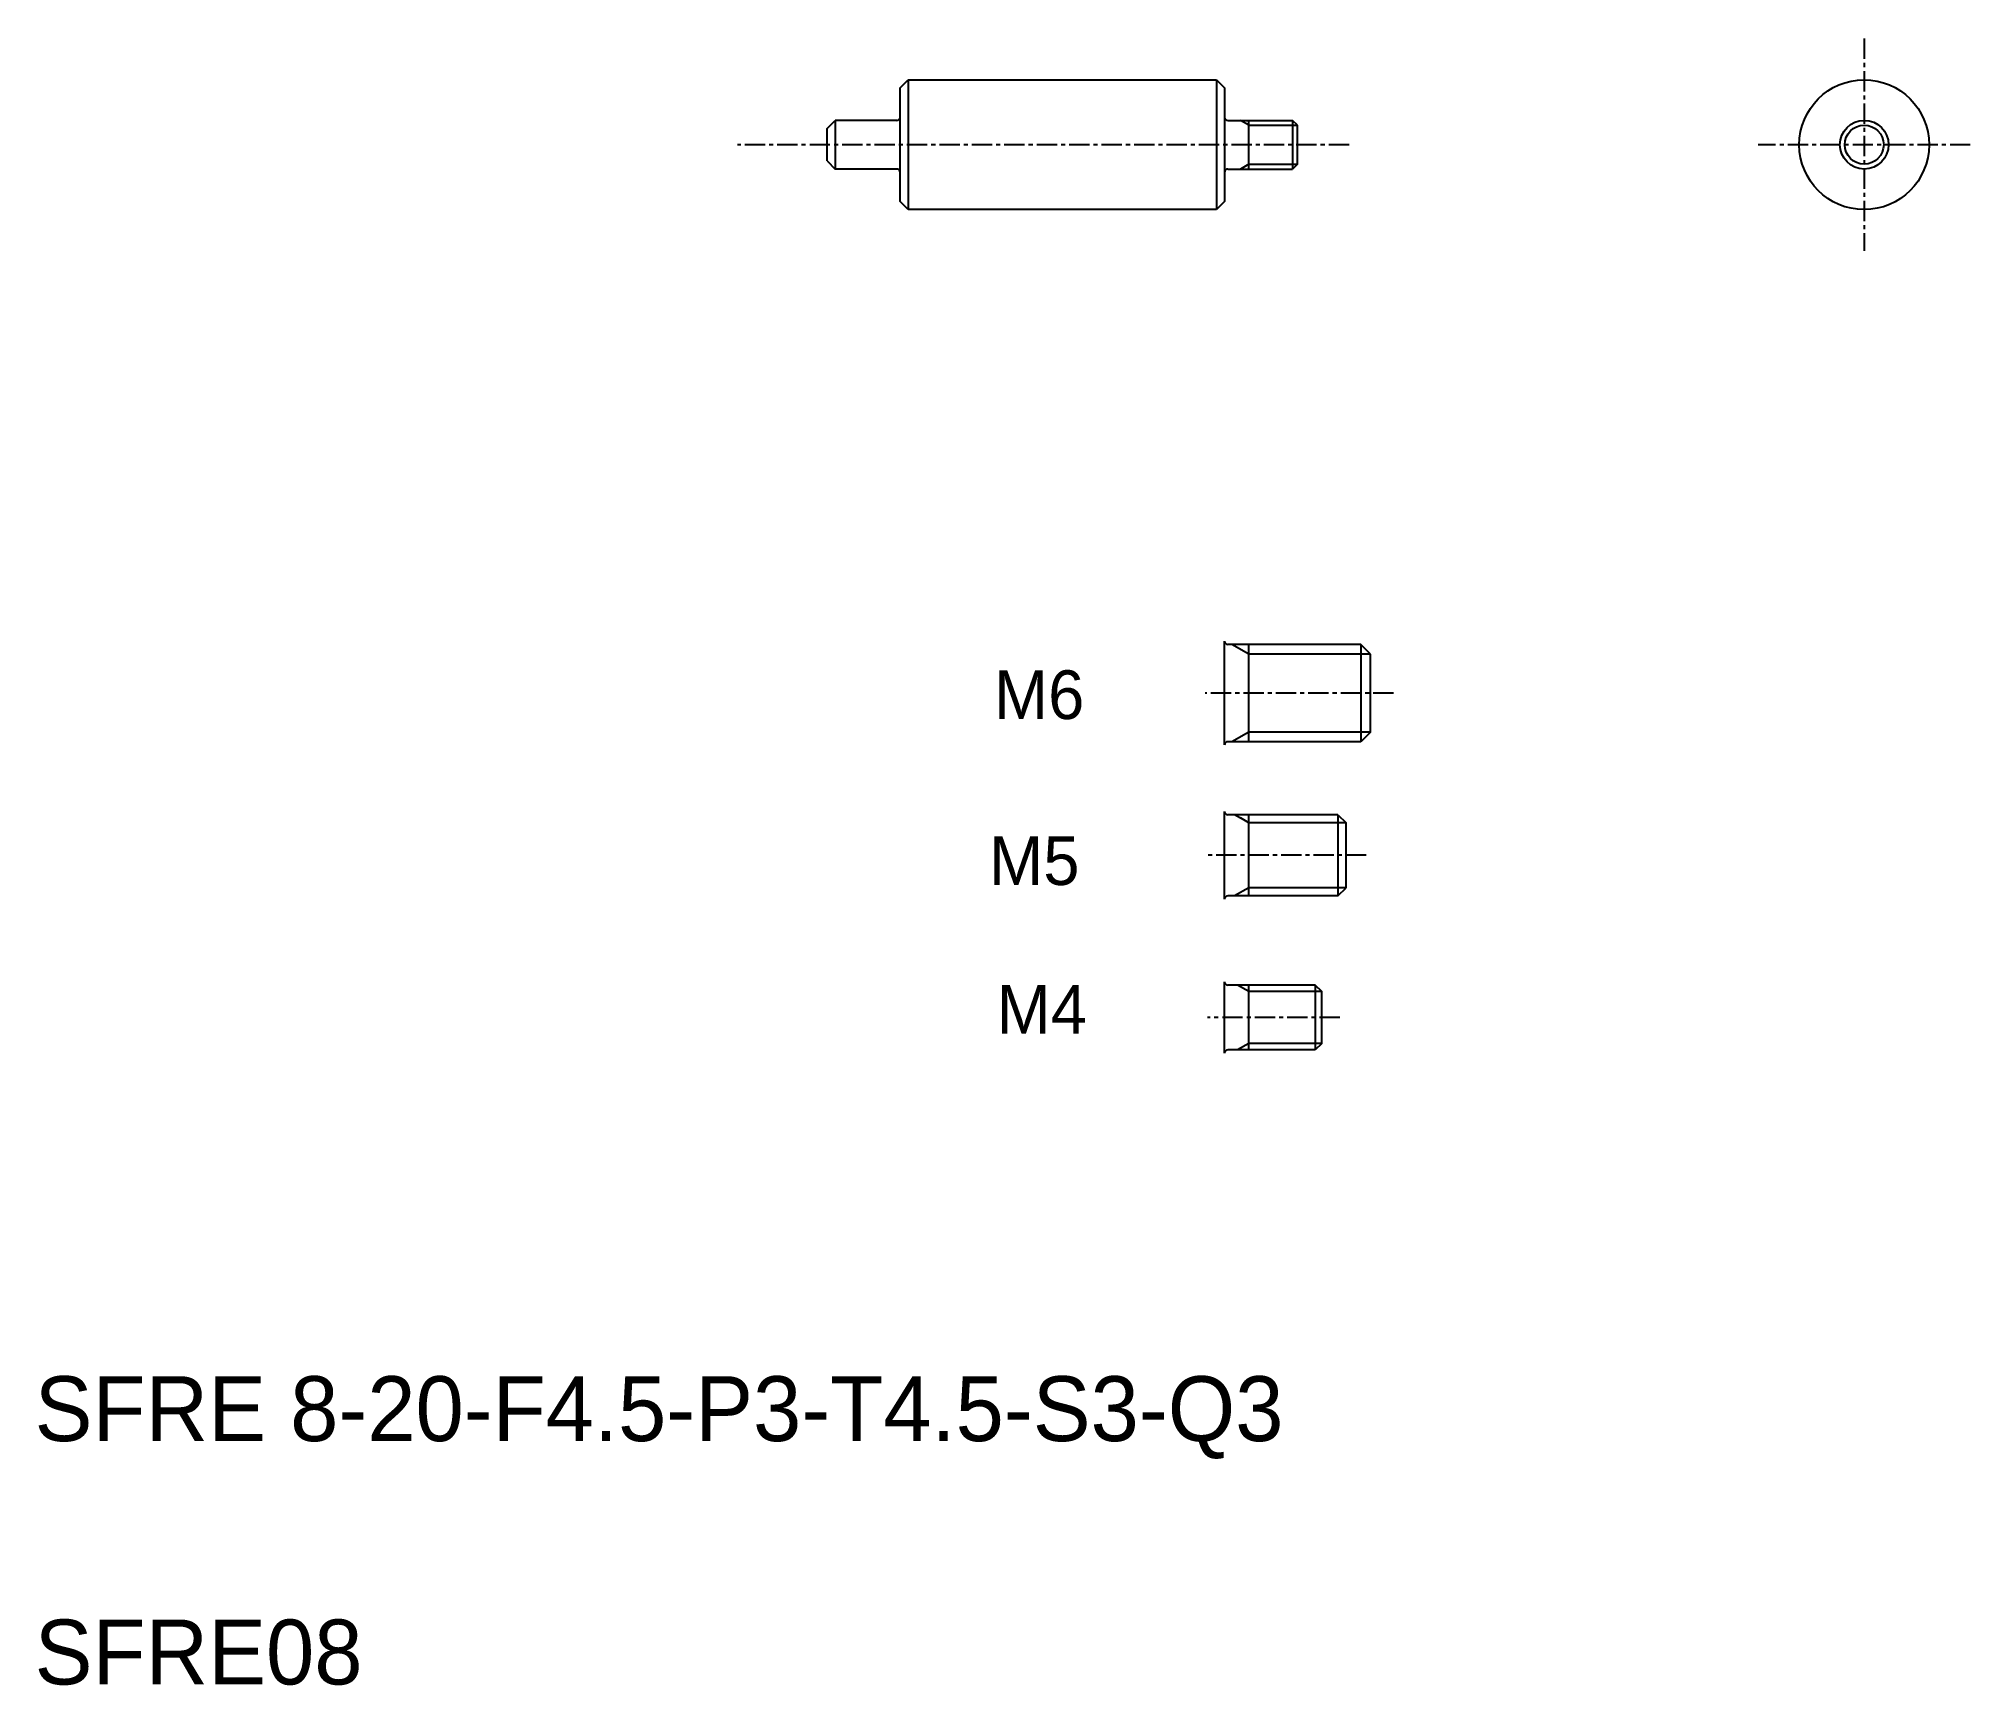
# Model space of a CAD drawing. Extents: x 67 to 186, y 77 to 179.
import ezdxf

# ---------------------------------------------------------------- set-up
doc = ezdxf.new("R2010")
doc.units = 0
doc.linetypes.add('CENTER', pattern=[2, 1.25, -0.25, 0.25, -0.25])
doc.layers.get('0').update_dxf_attribs({"linetype": 'CONTINUOUS'})
doc.layers.add('CENTER', color=1, linetype='CENTER')

msp = doc.modelspace()

# ---------------------------------------------------------------- linework, layer by layer
for p, q in [((119.85, 175.68), (120.35, 176.18)), ((119.85, 168.68), (119.85, 175.68)), ((120.35, 176.18), (120.35, 168.18)), ((120.35, 176.18), (139.35, 176.18)), ((139.35, 176.18), (139.35, 168.18)), ((139.35, 176.18), (139.85, 175.68)), ((139.85, 175.68), (139.85, 168.68)), ((120.35, 174.18), (120.35, 174.18)), ((115.35, 173.18), (115.85, 173.68)), ((115.35, 171.18), (115.35, 173.18)), ((141.35, 170.68), (141.35, 173.68)), ((144.35, 173.38), (144.05, 173.68)), ((144.35, 170.98), (144.35, 173.38)), ((120.35, 172.18), (120.35, 172.18)), ((115.35, 171.18), (115.85, 170.68)), ((144.35, 170.98), (144.05, 170.68)), ((120.35, 168.18), (119.85, 168.68)), ((139.35, 168.18), (120.35, 168.18)), ((139.85, 168.68), (139.35, 168.18)), ((141.35, 135.38), (141.35, 141.38)), ((141.35, 135.38), (141.35, 141.38)), ((148.85, 140.78), (148.25, 141.38)), ((148.85, 140.78), (148.25, 141.38)), ((148.85, 135.98), (148.85, 140.78)), ((148.85, 135.98), (148.85, 140.78)), ((148.85, 135.98), (148.25, 135.38)), ((148.85, 135.98), (148.25, 135.38)), ((141.35, 125.88), (141.35, 130.88)), ((141.35, 125.88), (141.35, 130.88)), ((146.85, 130.88), (147.35, 130.38)), ((146.85, 130.88), (147.35, 130.38)), ((147.35, 126.38), (147.35, 130.38)), ((147.35, 126.38), (147.35, 130.38)), ((146.85, 125.88), (147.35, 126.38)), ((146.85, 125.88), (147.35, 126.38)), ((141.35, 116.38), (141.35, 120.38)), ((141.35, 116.38), (141.35, 120.38)), ((145.45, 120.38), (145.85, 119.98)), ((145.85, 119.98), (145.45, 120.38)), ((145.85, 119.98), (145.45, 120.38)), ((145.45, 120.38), (145.85, 119.98)), ((145.85, 116.78), (145.85, 119.98)), ((145.85, 116.78), (145.85, 119.98)), ((145.85, 116.78), (145.45, 116.38)), ((145.85, 116.78), (145.45, 116.38))]:
    msp.add_line(p, q)
at = {"color": 7}
for p, q in [((115.85, 173.68), (115.85, 170.68)), ((144.05, 173.68), (144.05, 170.68))]:
    msp.add_line(p, q, dxfattribs=at)
at = {"color": 7, "linetype": 'CONTINUOUS'}
for p, q in [((119.65, 173.68), (115.85, 173.68)), ((140.05, 173.68), (144.05, 173.68)), ((119.65, 170.68), (115.85, 170.68)), ((140.05, 170.68), (144.05, 170.68)), ((148.25, 141.38), (140.05, 141.38)), ((148.25, 141.38), (140.05, 141.38)), ((148.25, 135.38), (140.05, 135.38)), ((148.25, 135.38), (140.05, 135.38)), ((146.85, 130.88), (140.05, 130.88)), ((146.85, 130.88), (140.05, 130.88)), ((146.85, 130.88), (146.85, 125.88)), ((146.85, 125.88), (140.05, 125.88)), ((146.85, 125.88), (140.05, 125.88)), ((145.45, 120.38), (140.05, 120.38)), ((145.45, 120.38), (140.05, 120.38)), ((145.45, 116.38), (140.05, 116.38)), ((145.45, 116.38), (140.05, 116.38))]:
    msp.add_line(p, q, dxfattribs=at)
at = {"color": 3}
for p, q in [((141.35, 173.38), (140.83, 173.68)), ((141.35, 170.98), (140.83, 170.68))]:
    msp.add_line(p, q, dxfattribs=at)
at = {"color": 3, "linetype": 'CONTINUOUS'}
for p, q in [((141.35, 173.38), (144.35, 173.38)), ((141.35, 170.98), (144.35, 170.98)), ((141.35, 140.78), (140.31, 141.38)), ((141.35, 140.78), (140.31, 141.38)), ((148.85, 140.78), (141.35, 140.78)), ((148.25, 141.38), (148.25, 135.38)), ((141.35, 135.98), (140.31, 135.38)), ((141.35, 135.98), (140.31, 135.38)), ((148.85, 135.98), (141.35, 135.98)), ((141.35, 130.38), (140.48, 130.88)), ((141.35, 130.38), (140.83, 130.68)), ((147.35, 130.38), (141.35, 130.38)), ((147.35, 130.38), (141.35, 130.38)), ((146.85, 130.88), (146.85, 125.88)), ((141.35, 126.38), (140.48, 125.88)), ((141.35, 126.38), (140.48, 125.88)), ((147.35, 126.38), (141.35, 126.38)), ((147.35, 126.38), (141.35, 126.38)), ((141.35, 119.98), (140.65, 120.38)), ((141.35, 119.98), (140.65, 120.38)), ((145.45, 120.38), (145.45, 116.38)), ((145.45, 120.38), (145.45, 116.38)), ((145.85, 119.98), (141.35, 119.98)), ((145.85, 119.98), (141.35, 119.98)), ((141.35, 116.78), (140.65, 116.38)), ((141.35, 116.78), (140.65, 116.38)), ((145.85, 116.78), (141.35, 116.78)), ((145.85, 116.78), (141.35, 116.78))]:
    msp.add_line(p, q, dxfattribs=at)
at = {"linetype": 'CONTINUOUS'}
for p, q in [((139.85, 135.18), (139.85, 141.58)), ((139.85, 135.18), (139.85, 141.58)), ((139.85, 125.68), (139.85, 131.08)), ((139.85, 125.68), (139.85, 131.08)), ((141.35, 130.38), (140.83, 130.68)), ((139.85, 116.18), (139.85, 120.58)), ((139.85, 116.18), (139.85, 120.58))]:
    msp.add_line(p, q, dxfattribs=at)
at = {"color": 2, "linetype": 'CONTINUOUS'}
msp.add_line((141.35, 130.38), (140.48, 130.88), dxfattribs=at)
msp.add_circle((179.29, 172.18), 4)
at = {"color": 3, "linetype": 'CONTINUOUS'}
msp.add_circle((179.29, 172.18), 1.5, dxfattribs=at)
at = {"linetype": 'CONTINUOUS'}
msp.add_circle((179.29, 172.18), 1.2, dxfattribs=at)
for centre, start, end in [((119.65, 173.88), 270, 0), ((140.05, 173.88), 180, 270), ((119.65, 170.48), 0, 90), ((140.05, 170.48), 90, 180)]:
    msp.add_arc(centre, 0.2, start, end)
for centre, start, end in [((140.05, 141.58), 180, 270), ((140.05, 135.18), 90, 180), ((140.05, 131.08), 180, 270), ((140.05, 125.68), 90, 180), ((140.05, 120.58), 180, 270), ((140.05, 116.18), 90, 180)]:
    msp.add_arc(centre, 0.2, start, end, dxfattribs=at)
at = {"layer": 'CENTER', "color": 1, "linetype": 'CENTER'}
for p, q in [((179.29, 178.72), (179.29, 165.64)), ((147.53, 172.18), (109.83, 172.18)), ((185.83, 172.18), (172.75, 172.18)), ((150.27, 138.38), (138.67, 138.38)), ((150.27, 138.38), (138.67, 138.38)), ((148.59, 128.38), (138.74, 128.38)), ((148.59, 128.38), (138.74, 128.38)), ((146.97, 118.38), (138.8, 118.38))]:
    msp.add_line(p, q, dxfattribs=at)

# ---------------------------------------------------------------- texts
at = {"color": 7}
msp.add_text('M6', height=3, dxfattribs=at).set_placement((125.64, 136.78))
at = {"color": 7, "linetype": 'CONTINUOUS'}
for s, p in [('M5', (125.34, 126.55)), ('M4', (125.8, 117.38))]:
    msp.add_text(s, height=3, dxfattribs=at).set_placement(p)
for s, p in [('SFRE 8-20-F4.5-P3-T4.5-S3-Q3', (66.5, 92.27)), ('SFRE08', (66.5, 77.27))]:
    msp.add_text(s, height=4).set_placement(p)

doc.saveas('drawing.dxf')
